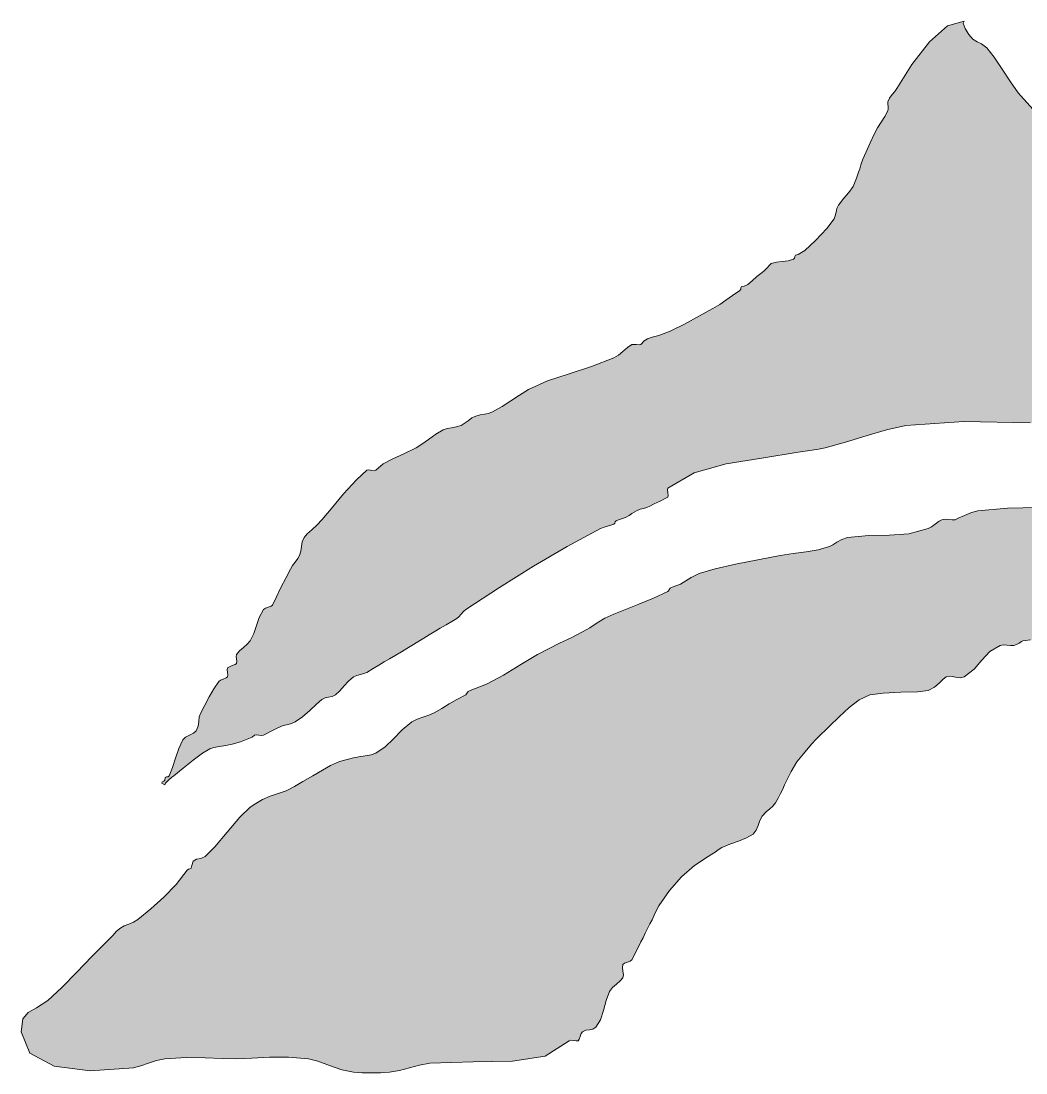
# Model space of a CAD drawing. Header units: inches. Extents: x -600 to 863, y -502 to 873.
# Drawn here: x 445.68 to 469.37, y 278.77 to 303.57 of the extents above; entities that cross this region are included whole.
import ezdxf

# ---------------------------------------------------------------- set-up
doc = ezdxf.new("R2010")
doc.units = ezdxf.units.IN
doc.header["$MEASUREMENT"] = 0
doc.layers.add('Layer 1', color=7, linetype='Continuous')

msp = doc.modelspace()

# ---------------------------------------------------------------- hatches: boundary and pattern name
at = {"layer": 'Layer 1', "true_color": 0xffffff}
for points in [[(449.068, 285.672), (449.076, 285.736), (449.107, 285.752), (449.146, 285.755), (449.175, 285.777), (449.249, 285.971), (449.32, 286.19), (449.398, 286.416), (449.492, 286.624), (449.556, 286.684), (449.65, 286.732), (449.746, 286.78), (449.81, 286.836), (449.853, 286.945), (449.869, 287.057), (449.882, 287.162), (449.916, 287.26), (450.017, 287.441), (450.119, 287.633), (450.227, 287.822), (450.34, 288.001), (450.381, 288.028), (450.449, 288.056), (450.515, 288.081), (450.551, 288.106), (450.557, 288.156), (450.548, 288.215), (450.541, 288.272), (450.551, 288.318), (450.593, 288.347), (450.661, 288.373), (450.727, 288.398), (450.763, 288.425), (450.77, 288.474), (450.761, 288.531), (450.753, 288.589), (450.763, 288.636), (450.833, 288.719), (450.922, 288.798), (451.01, 288.875), (451.08, 288.954), (451.168, 289.13), (451.23, 289.317), (451.297, 289.51), (451.398, 289.695), (451.44, 289.723), (451.509, 289.75), (451.575, 289.776), (451.61, 289.801), (451.7, 289.993), (451.807, 290.211), (451.921, 290.435), (452.033, 290.647), (452.083, 290.729), (452.145, 290.814), (452.203, 290.897), (452.245, 290.966), (452.277, 291.071), (452.291, 291.181), (452.309, 291.288), (452.352, 291.389), (452.428, 291.476), (452.536, 291.576), (452.658, 291.688), (452.774, 291.812), (452.989, 292.071), (453.284, 292.418), (453.59, 292.753), (453.833, 292.978), (453.878, 292.984), (453.942, 292.975), (454.006, 292.967), (454.045, 292.978), (454.218, 293.127), (454.443, 293.25), (454.708, 293.368), (454.998, 293.507), (455.129, 293.59), (455.288, 293.703), (455.461, 293.825), (455.634, 293.93), (455.728, 293.964), (455.828, 293.981), (455.938, 294), (456.057, 294.036), (456.128, 294.079), (456.22, 294.146), (456.311, 294.211), (456.375, 294.248), (456.501, 294.283), (456.604, 294.3), (456.697, 294.316), (456.798, 294.354), (457.02, 294.477), (457.224, 294.612), (457.428, 294.751), (457.646, 294.883), (458.093, 295.083), (458.598, 295.253), (459.129, 295.423), (459.657, 295.624), (459.762, 295.689), (459.866, 295.778), (459.973, 295.869), (460.08, 295.941), (460.126, 295.945), (460.191, 295.938), (460.254, 295.931), (460.292, 295.941), (460.37, 296.026), (460.448, 296.076), (460.555, 296.113), (460.716, 296.153), (460.982, 296.255), (461.319, 296.424), (461.673, 296.616), (461.986, 296.789), (462.15, 296.886), (462.298, 296.985), (462.448, 297.093), (462.621, 297.213), (462.646, 297.245), (462.65, 297.277), (462.667, 297.305), (462.728, 297.318), (462.812, 297.355), (462.914, 297.44), (463.028, 297.543), (463.151, 297.636), (463.205, 297.683), (463.267, 297.75), (463.323, 297.813), (463.362, 297.848), (463.486, 297.879), (463.625, 297.896), (463.765, 297.914), (463.893, 297.954), (463.914, 297.979), (463.921, 298.014), (463.939, 298.044), (463.998, 298.06), (464.154, 298.16), (464.41, 298.395), (464.672, 298.673), (464.845, 298.906), (464.871, 298.977), (464.892, 299.06), (464.915, 299.146), (464.951, 299.225), (465.076, 299.39), (465.195, 299.521), (465.299, 299.663), (465.375, 299.859), (465.396, 299.93), (465.424, 300.002), (465.452, 300.083), (465.48, 300.177), (465.526, 300.31), (465.603, 300.485), (465.697, 300.692), (465.798, 300.918), (465.868, 301.05), (465.957, 301.185), (466.046, 301.318), (466.115, 301.447), (466.124, 301.496), (466.119, 301.552), (466.112, 301.608), (466.115, 301.659), (466.155, 301.751), (466.214, 301.833), (466.276, 301.907), (466.327, 301.978), (466.681, 302.543), (467.096, 303.074), (467.523, 303.455), (467.916, 303.565), (467.89, 303.516), (467.94, 303.391), (468.005, 303.273), (468.021, 303.248), (468.117, 303.136), (468.216, 303.078), (468.324, 303.025), (468.445, 302.93), (468.616, 302.716), (468.807, 302.433), (469.001, 302.133), (469.187, 301.871), (469.533, 301.489), (469.979, 301.046), (470.398, 300.619), (470.668, 300.283), (470.673, 300.237), (470.664, 300.173), (470.657, 300.11), (470.668, 300.071), (470.825, 299.816), (470.935, 299.428), (471.044, 298.99), (471.198, 298.589), (471.381, 298.312), (471.615, 298.055), (471.881, 297.852), (472.15, 297.742), (472.371, 297.731), (472.626, 297.77), (472.907, 297.848), (473.21, 297.954), (473.229, 297.977), (473.237, 298.011), (473.259, 298.043), (473.315, 298.06), (473.485, 298.102), (473.656, 298.187), (473.842, 298.288), (474.057, 298.377), (474.343, 298.447), (474.621, 298.491), (474.908, 298.531), (475.222, 298.589), (475.6, 298.669), (476.101, 298.764), (476.638, 298.85), (477.127, 298.906), (477.606, 298.92), (478.068, 298.904), (478.51, 298.89), (478.928, 298.906), (479.241, 298.959), (479.56, 299.041), (479.879, 299.135), (480.197, 299.225), (480.498, 299.303), (480.791, 299.381), (481.078, 299.461), (481.362, 299.542), (481.779, 299.662), (482.205, 299.776), (482.66, 299.88), (483.162, 299.966), (483.322, 299.992), (483.498, 300.027), (483.665, 300.057), (483.798, 300.071), (484.15, 300.053), (484.499, 300.002), (484.841, 299.961), (485.174, 299.966), (485.388, 300.016), (485.594, 300.097), (485.802, 300.191), (486.021, 300.283), (486.152, 300.317), (486.285, 300.337), (486.418, 300.355), (486.551, 300.389), (486.618, 300.429), (486.715, 300.499), (486.81, 300.566), (486.868, 300.601), (486.995, 300.61), (487.15, 300.604), (487.324, 300.595), (487.504, 300.601), (487.884, 300.657), (488.402, 300.733), (488.975, 300.77), (489.516, 300.707), (489.6, 300.659), (489.669, 300.589), (489.74, 300.524), (489.833, 300.495), (489.908, 300.509), (490.013, 300.542), (490.133, 300.578), (490.257, 300.601), (490.749, 300.652), (491.332, 300.7), (491.934, 300.698), (492.48, 300.601), (492.691, 300.512), (492.912, 300.368), (492.97, 300.208), (492.691, 300.071), (492.428, 300.059), (492.135, 300.095), (491.803, 300.119), (491.421, 300.071), (491.224, 300), (491.053, 299.902), (490.882, 299.783), (490.68, 299.647), (490.578, 299.588), (490.479, 299.537), (490.374, 299.488), (490.257, 299.436), (490.188, 299.394), (490.094, 299.325), (490, 299.26), (489.938, 299.225), (489.317, 299.123), (488.699, 299.121), (488.118, 299.144), (487.609, 299.118), (487.149, 298.974), (486.653, 298.725), (486.105, 298.435), (485.492, 298.165), (485.134, 298.06), (484.764, 297.984), (484.389, 297.921), (484.01, 297.848), (483.822, 297.799), (483.631, 297.74), (483.444, 297.684), (483.269, 297.636), (482.847, 297.541), (482.463, 297.453), (482.085, 297.351), (481.68, 297.213), (481.536, 297.159), (481.408, 297.114), (481.257, 297.065), (481.045, 297.001), (480.709, 296.93), (480.174, 296.851), (479.598, 296.793), (479.139, 296.789), (478.791, 296.866), (478.471, 296.994), (478.166, 297.127), (477.868, 297.213), (477.276, 297.269), (476.667, 297.255), (476.102, 297.167), (475.645, 297.001), (475.595, 296.958), (475.548, 296.9), (475.496, 296.84), (475.434, 296.789), (475.314, 296.72), (475.185, 296.643), (475.047, 296.56), (474.903, 296.472), (474.783, 296.398), (474.658, 296.324), (474.523, 296.244), (474.374, 296.153), (474.326, 296.13), (474.266, 296.105), (474.207, 296.078), (474.162, 296.048), (473.837, 295.608), (473.62, 295.163), (473.383, 294.79), (472.998, 294.565), (472.91, 294.531), (472.831, 294.481), (472.729, 294.421), (472.574, 294.354), (472.502, 294.327), (472.431, 294.302), (472.352, 294.276), (472.257, 294.248), (470.991, 294.085), (469.465, 294.094), (467.905, 294.127), (466.539, 294.036), (466.08, 293.932), (465.6, 293.788), (465.112, 293.637), (464.633, 293.507), (464.482, 293.478), (464.326, 293.453), (464.164, 293.43), (463.998, 293.4), (463.143, 293.261), (462.305, 293.125), (461.546, 292.916), (460.928, 292.554), (460.917, 292.513), (460.927, 292.449), (460.937, 292.385), (460.928, 292.342), (460.867, 292.311), (460.743, 292.252), (460.605, 292.186), (460.504, 292.13), (460.431, 292.096), (460.355, 292.077), (460.274, 292.059), (460.187, 292.024), (460.082, 291.961), (460.014, 291.91), (459.927, 291.863), (459.763, 291.812), (459.708, 291.788), (459.689, 291.759), (459.681, 291.729), (459.657, 291.707), (459.586, 291.682), (459.507, 291.66), (459.423, 291.635), (459.339, 291.601), (458.556, 291.18), (457.758, 290.714), (456.957, 290.216), (456.163, 289.695), (456.11, 289.648), (456.055, 289.587), (456.001, 289.526), (455.951, 289.483), (455.834, 289.412), (455.703, 289.335), (455.564, 289.252), (455.422, 289.166), (455.305, 289.095), (455.174, 289.018), (455.035, 288.935), (454.893, 288.848), (454.773, 288.774), (454.648, 288.698), (454.514, 288.618), (454.363, 288.53), (454.241, 288.458), (454.117, 288.383), (453.984, 288.302), (453.833, 288.213), (453.763, 288.185), (453.681, 288.165), (453.596, 288.143), (453.516, 288.106), (453.398, 288.01), (453.295, 287.893), (453.197, 287.777), (453.092, 287.684), (453.012, 287.646), (452.929, 287.631), (452.849, 287.614), (452.774, 287.577), (452.647, 287.467), (452.49, 287.318), (452.316, 287.167), (452.14, 287.048), (452.057, 287.012), (451.978, 286.987), (451.899, 286.967), (451.821, 286.942), (451.703, 286.891), (451.579, 286.827), (451.471, 286.769), (451.398, 286.73), (451.353, 286.727), (451.287, 286.734), (451.225, 286.741), (451.187, 286.73), (451.126, 286.688), (451.01, 286.636), (450.851, 286.577), (450.657, 286.519), (450.509, 286.486), (450.36, 286.464), (450.229, 286.442), (450.128, 286.412), (449.956, 286.307), (449.738, 286.142), (449.503, 285.953), (449.28, 285.777), (449.239, 285.742), (449.16, 285.673), (449.088, 285.603), (449.068, 285.565), (449, 285.604), (449.009, 285.631), (449.047, 285.651)], [(470.986, 292.13), (470.99, 292.146), (471.011, 292.182), (471.045, 292.218), (471.092, 292.236), (471.62, 292.261), (472.417, 292.282), (473.16, 292.28), (473.527, 292.236), (473.568, 292.096), (473.553, 291.856), (473.498, 291.568), (473.422, 291.283), (473.404, 291.203), (473.382, 291.085), (473.354, 290.959), (473.315, 290.859), (473.266, 290.807), (473.204, 290.771), (473.146, 290.728), (473.104, 290.647), (473.062, 290.313), (473.075, 290.017), (473.076, 289.744), (472.998, 289.483), (472.978, 289.462), (472.949, 289.444), (472.919, 289.42), (472.892, 289.377), (472.812, 289.197), (472.736, 289.022), (472.656, 288.84), (472.574, 288.636), (472.483, 288.373), (472.41, 288.27), (472.234, 288.27), (471.833, 288.318), (471.63, 288.323), (471.424, 288.313), (471.236, 288.306), (471.092, 288.318), (470.65, 288.5), (470.316, 288.74), (470.079, 288.955), (469.928, 289.06), (469.896, 289.038), (469.711, 289.008), (469.475, 288.979), (469.292, 288.954), (469.262, 288.938), (469.211, 288.903), (469.147, 288.868), (469.08, 288.848), (469.004, 288.848), (468.919, 288.855), (468.836, 288.859), (468.763, 288.848), (468.519, 288.702), (468.329, 288.504), (468.146, 288.292), (467.916, 288.106), (467.82, 288.088), (467.705, 288.104), (467.59, 288.121), (467.492, 288.106), (467.419, 288.05), (467.33, 287.963), (467.215, 287.867), (467.068, 287.789), (466.816, 287.756), (466.42, 287.743), (466.004, 287.727), (465.692, 287.684), (465.438, 287.564), (465.199, 287.385), (464.969, 287.169), (464.739, 286.942), (464.635, 286.844), (464.532, 286.747), (464.428, 286.643), (464.315, 286.519), (464.124, 286.296), (463.971, 286.102), (463.831, 285.878), (463.681, 285.565), (463.635, 285.461), (463.586, 285.356), (463.531, 285.251), (463.469, 285.142), (463.404, 285.063), (463.33, 285), (463.245, 284.929), (463.151, 284.824), (463.099, 284.725), (463.059, 284.607), (463.012, 284.493), (462.939, 284.4), (462.783, 284.31), (462.59, 284.235), (462.386, 284.164), (462.198, 284.083), (462.114, 284.032), (462.041, 283.979), (461.967, 283.925), (461.881, 283.871), (461.559, 283.663), (461.248, 283.395), (460.963, 283.073), (460.716, 282.707), (460.662, 282.605), (460.607, 282.492), (460.555, 282.381), (460.504, 282.283), (460.449, 282.179), (460.396, 282.066), (460.342, 281.957), (460.292, 281.859), (460.233, 281.747), (460.182, 281.642), (460.133, 281.539), (460.08, 281.437), (460.039, 281.405), (459.973, 281.381), (459.906, 281.357), (459.869, 281.33), (459.857, 281.256), (459.87, 281.171), (459.882, 281.086), (459.869, 281.013), (459.807, 280.941), (459.715, 280.866), (459.62, 280.785), (459.551, 280.695), (459.471, 280.478), (459.41, 280.245), (459.341, 280.025), (459.233, 279.848), (459.163, 279.805), (459.082, 279.79), (458.997, 279.779), (458.916, 279.742), (458.886, 279.698), (458.862, 279.633), (458.839, 279.569), (458.81, 279.53), (458.765, 279.525), (458.699, 279.534), (458.637, 279.541), (458.598, 279.53), (458.039, 279.168), (457.266, 279.048), (456.338, 279.037), (455.315, 279.001), (455.072, 278.959), (454.835, 278.895), (454.6, 278.83), (454.363, 278.789), (454.151, 278.775), (453.937, 278.771), (453.723, 278.775), (453.516, 278.789), (453.246, 278.847), (452.953, 278.946), (452.676, 279.047), (452.457, 279.106), (451.988, 279.146), (451.537, 279.142), (451.122, 279.119), (450.763, 279.106), (450.419, 279.115), (450.023, 279.13), (449.574, 279.134), (449.068, 279.106), (448.871, 279.068), (448.686, 279.006), (448.506, 278.94), (448.328, 278.896), (447.309, 278.82), (446.464, 278.931), (445.89, 279.235), (445.681, 279.742), (445.725, 280.049), (445.846, 280.197), (446.044, 280.304), (446.316, 280.483), (446.646, 280.786), (446.995, 281.145), (447.35, 281.518), (447.692, 281.859), (447.771, 281.939), (447.849, 282.021), (447.926, 282.103), (448.01, 282.178), (448.11, 282.237), (448.223, 282.282), (448.335, 282.328), (448.434, 282.389), (448.738, 282.643), (449.046, 282.914), (449.34, 283.215), (449.598, 283.554), (449.63, 283.578), (449.663, 283.583), (449.69, 283.6), (449.704, 283.66), (449.74, 283.766), (449.82, 283.808), (449.921, 283.828), (450.021, 283.871), (450.248, 284.101), (450.542, 284.449), (450.84, 284.8), (451.08, 285.036), (451.213, 285.125), (451.376, 285.217), (451.55, 285.298), (451.716, 285.354), (451.932, 285.425), (452.126, 285.521), (452.326, 285.639), (452.562, 285.777), (452.786, 285.91), (452.972, 286.017), (453.191, 286.109), (453.516, 286.201), (453.646, 286.225), (453.791, 286.244), (453.931, 286.27), (454.045, 286.307), (454.264, 286.455), (454.463, 286.65), (454.666, 286.859), (454.893, 287.048), (455.017, 287.111), (455.153, 287.158), (455.292, 287.203), (455.422, 287.26), (455.602, 287.365), (455.771, 287.471), (455.951, 287.576), (456.163, 287.684), (456.184, 287.705), (456.196, 287.734), (456.219, 287.766), (456.269, 287.789), (456.65, 287.932), (457.055, 288.149), (457.463, 288.398), (457.857, 288.636), (458.111, 288.772), (458.375, 288.902), (458.645, 289.031), (458.916, 289.166), (459.088, 289.266), (459.258, 289.378), (459.441, 289.489), (459.657, 289.589), (459.927, 289.692), (460.246, 289.819), (460.588, 289.963), (460.928, 290.118), (460.949, 290.141), (460.961, 290.17), (460.982, 290.201), (461.033, 290.225), (461.227, 290.292), (461.353, 290.368), (461.479, 290.452), (461.669, 290.542), (462.04, 290.653), (462.52, 290.762), (463.05, 290.865), (463.574, 290.966), (463.881, 291.014), (464.185, 291.052), (464.475, 291.1), (464.739, 291.178), (464.814, 291.22), (464.914, 291.284), (465.031, 291.348), (465.163, 291.389), (465.664, 291.436), (466.144, 291.444), (466.61, 291.479), (467.068, 291.601), (467.139, 291.643), (467.232, 291.71), (467.323, 291.775), (467.387, 291.812), (467.463, 291.821), (467.545, 291.813), (467.627, 291.805), (467.704, 291.812), (467.771, 291.845), (467.917, 291.912), (468.089, 291.982), (468.233, 292.024), (468.936, 292.084), (469.658, 292.097), (470.357, 292.101)]]:
    msp.add_hatch(color=7, dxfattribs=at).paths.add_polyline_path(points)

# ---------------------------------------------------------------- linework, layer by layer
at = {"layer": 'Layer 1', "lineweight": 0}
for points in [[(449.068, 285.672), (449.076, 285.736), (449.107, 285.752), (449.146, 285.755), (449.175, 285.777), (449.249, 285.971), (449.32, 286.19), (449.398, 286.416), (449.492, 286.624), (449.556, 286.684), (449.65, 286.732), (449.746, 286.78), (449.81, 286.836), (449.853, 286.945), (449.869, 287.057), (449.882, 287.162), (449.916, 287.26), (450.017, 287.441), (450.119, 287.633), (450.227, 287.822), (450.34, 288.001), (450.381, 288.028), (450.449, 288.056), (450.515, 288.081), (450.551, 288.106), (450.557, 288.156), (450.548, 288.215), (450.541, 288.272), (450.551, 288.318), (450.593, 288.347), (450.661, 288.373), (450.727, 288.398), (450.763, 288.425), (450.77, 288.474), (450.761, 288.531), (450.753, 288.589), (450.763, 288.636), (450.833, 288.719), (450.922, 288.798), (451.01, 288.875), (451.08, 288.954), (451.168, 289.13), (451.23, 289.317), (451.297, 289.51), (451.398, 289.695), (451.44, 289.723), (451.509, 289.75), (451.575, 289.776), (451.61, 289.801), (451.7, 289.993), (451.807, 290.211), (451.921, 290.435), (452.033, 290.647), (452.083, 290.729), (452.145, 290.814), (452.203, 290.897), (452.245, 290.966), (452.277, 291.071), (452.291, 291.181), (452.309, 291.288), (452.352, 291.389), (452.428, 291.476), (452.536, 291.576), (452.658, 291.688), (452.774, 291.812), (452.989, 292.071), (453.284, 292.418), (453.59, 292.753), (453.833, 292.978), (453.878, 292.984), (453.942, 292.975), (454.006, 292.967), (454.045, 292.978), (454.218, 293.127), (454.443, 293.25), (454.708, 293.368), (454.998, 293.507), (455.129, 293.59), (455.288, 293.703), (455.461, 293.825), (455.634, 293.93), (455.728, 293.964), (455.828, 293.981), (455.938, 294), (456.057, 294.036), (456.128, 294.079), (456.22, 294.146), (456.311, 294.211), (456.375, 294.248), (456.501, 294.283), (456.604, 294.3), (456.697, 294.316), (456.798, 294.354), (457.02, 294.477), (457.224, 294.612), (457.428, 294.751), (457.646, 294.883), (458.093, 295.083), (458.598, 295.253), (459.129, 295.423), (459.657, 295.624), (459.762, 295.689), (459.866, 295.778), (459.973, 295.869), (460.08, 295.941), (460.126, 295.945), (460.191, 295.938), (460.254, 295.931), (460.292, 295.941), (460.37, 296.026), (460.448, 296.076), (460.555, 296.113), (460.716, 296.153), (460.982, 296.255), (461.319, 296.424), (461.673, 296.616), (461.986, 296.789), (462.15, 296.886), (462.298, 296.985), (462.448, 297.093), (462.621, 297.213), (462.646, 297.245), (462.65, 297.277), (462.667, 297.305), (462.728, 297.318), (462.812, 297.355), (462.914, 297.44), (463.028, 297.543), (463.151, 297.636), (463.205, 297.683), (463.267, 297.75), (463.323, 297.813), (463.362, 297.848), (463.486, 297.879), (463.625, 297.896), (463.765, 297.914), (463.893, 297.954), (463.914, 297.979), (463.921, 298.014), (463.939, 298.044), (463.998, 298.06), (464.154, 298.16), (464.41, 298.395), (464.672, 298.673), (464.845, 298.906), (464.871, 298.977), (464.892, 299.06), (464.915, 299.146), (464.951, 299.225), (465.076, 299.39), (465.195, 299.521), (465.299, 299.663), (465.375, 299.859), (465.396, 299.93), (465.424, 300.002), (465.452, 300.083), (465.48, 300.177), (465.526, 300.31), (465.603, 300.485), (465.697, 300.692), (465.798, 300.918), (465.868, 301.05), (465.957, 301.185), (466.046, 301.318), (466.115, 301.447), (466.124, 301.496), (466.119, 301.552), (466.112, 301.608), (466.115, 301.659), (466.155, 301.751), (466.214, 301.833), (466.276, 301.907), (466.327, 301.978), (466.681, 302.543), (467.096, 303.074), (467.523, 303.455), (467.916, 303.565), (467.89, 303.516), (467.94, 303.391), (468.005, 303.273), (468.021, 303.248), (468.117, 303.136), (468.216, 303.078), (468.324, 303.025), (468.445, 302.93), (468.616, 302.716), (468.807, 302.433), (469.001, 302.133), (469.187, 301.871), (469.533, 301.489)], [(469.465, 294.094), (467.905, 294.127), (466.539, 294.036), (466.08, 293.932), (465.6, 293.788), (465.112, 293.637), (464.633, 293.507), (464.482, 293.478), (464.326, 293.453), (464.164, 293.43), (463.998, 293.4), (463.143, 293.261), (462.305, 293.125), (461.546, 292.916), (460.928, 292.554), (460.917, 292.513), (460.927, 292.449), (460.937, 292.385), (460.928, 292.342), (460.867, 292.311), (460.743, 292.252), (460.605, 292.186), (460.504, 292.13), (460.431, 292.096), (460.355, 292.077), (460.274, 292.059), (460.187, 292.024), (460.082, 291.961), (460.014, 291.91), (459.927, 291.863), (459.763, 291.812), (459.708, 291.788), (459.689, 291.759), (459.681, 291.729), (459.657, 291.707), (459.586, 291.682), (459.507, 291.66), (459.423, 291.635), (459.339, 291.601), (458.556, 291.18), (457.758, 290.714), (456.957, 290.216), (456.163, 289.695), (456.11, 289.648), (456.055, 289.587), (456.001, 289.526), (455.951, 289.483), (455.834, 289.412), (455.703, 289.335), (455.564, 289.252), (455.422, 289.166), (455.305, 289.095), (455.174, 289.018), (455.035, 288.935), (454.893, 288.848), (454.773, 288.774), (454.648, 288.698), (454.514, 288.618), (454.363, 288.53), (454.241, 288.458), (454.117, 288.383), (453.984, 288.302), (453.833, 288.213), (453.763, 288.185), (453.681, 288.165), (453.596, 288.143), (453.516, 288.106), (453.398, 288.01), (453.295, 287.893), (453.197, 287.777), (453.092, 287.684), (453.012, 287.646), (452.929, 287.631), (452.849, 287.614), (452.774, 287.577), (452.647, 287.467), (452.49, 287.318), (452.316, 287.167), (452.14, 287.048), (452.057, 287.012), (451.978, 286.987), (451.899, 286.967), (451.821, 286.942), (451.703, 286.891), (451.579, 286.827), (451.471, 286.769), (451.398, 286.73), (451.353, 286.727), (451.287, 286.734), (451.225, 286.741), (451.187, 286.73), (451.126, 286.688), (451.01, 286.636), (450.851, 286.577), (450.657, 286.519), (450.509, 286.486), (450.36, 286.464), (450.229, 286.442), (450.128, 286.412), (449.956, 286.307), (449.738, 286.142), (449.503, 285.953), (449.28, 285.777), (449.239, 285.742), (449.16, 285.673), (449.088, 285.603), (449.068, 285.565), (449, 285.604), (449.009, 285.631), (449.047, 285.651), (449.068, 285.672), (449.068, 285.672)], [(469.475, 288.979), (469.292, 288.954), (469.262, 288.938), (469.211, 288.903), (469.147, 288.868), (469.08, 288.848), (469.004, 288.848), (468.919, 288.855), (468.836, 288.859), (468.763, 288.848), (468.519, 288.702), (468.329, 288.504), (468.146, 288.292), (467.916, 288.106), (467.82, 288.088), (467.705, 288.104), (467.59, 288.121), (467.492, 288.106), (467.419, 288.05), (467.33, 287.963), (467.215, 287.867), (467.068, 287.789), (466.816, 287.756), (466.42, 287.743), (466.004, 287.727), (465.692, 287.684), (465.438, 287.564), (465.199, 287.385), (464.969, 287.169), (464.739, 286.942), (464.635, 286.844), (464.532, 286.747), (464.428, 286.643), (464.315, 286.519), (464.124, 286.296), (463.971, 286.102), (463.831, 285.878), (463.681, 285.565), (463.635, 285.461), (463.586, 285.356), (463.531, 285.251), (463.469, 285.142), (463.404, 285.063), (463.33, 285), (463.245, 284.929), (463.151, 284.824), (463.099, 284.725), (463.059, 284.607), (463.012, 284.493), (462.939, 284.4), (462.783, 284.31), (462.59, 284.235), (462.386, 284.164), (462.198, 284.083), (462.114, 284.032), (462.041, 283.979), (461.967, 283.925), (461.881, 283.871), (461.559, 283.663), (461.248, 283.395), (460.963, 283.073), (460.716, 282.707), (460.662, 282.605), (460.607, 282.492), (460.555, 282.381), (460.504, 282.283), (460.449, 282.179), (460.396, 282.066), (460.342, 281.957), (460.292, 281.859), (460.233, 281.747), (460.182, 281.642), (460.133, 281.539), (460.08, 281.437), (460.039, 281.405), (459.973, 281.381), (459.906, 281.357), (459.869, 281.33), (459.857, 281.256), (459.87, 281.171), (459.882, 281.086), (459.869, 281.013), (459.807, 280.941), (459.715, 280.866), (459.62, 280.785), (459.551, 280.695), (459.471, 280.478), (459.41, 280.245), (459.341, 280.025), (459.233, 279.848), (459.163, 279.805), (459.082, 279.79), (458.997, 279.779), (458.916, 279.742), (458.886, 279.698), (458.862, 279.633), (458.839, 279.569), (458.81, 279.53), (458.765, 279.525), (458.699, 279.534), (458.637, 279.541), (458.598, 279.53), (458.039, 279.168), (457.266, 279.048), (456.338, 279.037), (455.315, 279.001), (455.072, 278.959), (454.835, 278.895), (454.6, 278.83), (454.363, 278.789), (454.151, 278.775), (453.937, 278.771), (453.723, 278.775), (453.516, 278.789), (453.246, 278.847), (452.953, 278.946), (452.676, 279.047), (452.457, 279.106), (451.988, 279.146), (451.537, 279.142), (451.122, 279.119), (450.763, 279.106), (450.419, 279.115), (450.023, 279.13), (449.574, 279.134), (449.068, 279.106), (448.871, 279.068), (448.686, 279.006), (448.506, 278.94), (448.328, 278.896), (447.309, 278.82), (446.464, 278.931), (445.89, 279.235), (445.681, 279.742), (445.725, 280.049), (445.846, 280.197), (446.044, 280.304), (446.316, 280.483), (446.646, 280.786), (446.995, 281.145), (447.35, 281.518), (447.692, 281.859), (447.771, 281.939), (447.849, 282.021), (447.926, 282.103), (448.01, 282.178), (448.11, 282.237), (448.223, 282.282), (448.335, 282.328), (448.434, 282.389), (448.738, 282.643), (449.046, 282.914), (449.34, 283.215), (449.598, 283.554), (449.63, 283.578), (449.663, 283.583), (449.69, 283.6), (449.704, 283.66), (449.74, 283.766), (449.82, 283.808), (449.921, 283.828), (450.021, 283.871), (450.248, 284.101), (450.542, 284.449), (450.84, 284.8), (451.08, 285.036), (451.213, 285.125), (451.376, 285.217), (451.55, 285.298), (451.716, 285.354), (451.932, 285.425), (452.126, 285.521), (452.326, 285.639), (452.562, 285.777), (452.786, 285.91), (452.972, 286.017), (453.191, 286.109), (453.516, 286.201), (453.646, 286.225), (453.791, 286.244), (453.931, 286.27), (454.045, 286.307), (454.264, 286.455), (454.463, 286.65), (454.666, 286.859), (454.893, 287.048), (455.017, 287.111), (455.153, 287.158), (455.292, 287.203), (455.422, 287.26), (455.602, 287.365), (455.771, 287.471), (455.951, 287.576), (456.163, 287.684), (456.184, 287.705), (456.196, 287.734), (456.219, 287.766), (456.269, 287.789), (456.65, 287.932), (457.055, 288.149), (457.463, 288.398), (457.857, 288.636), (458.111, 288.772), (458.375, 288.902), (458.645, 289.031), (458.916, 289.166), (459.088, 289.266), (459.258, 289.378), (459.441, 289.489), (459.657, 289.589), (459.927, 289.692), (460.246, 289.819), (460.588, 289.963), (460.928, 290.118), (460.949, 290.141), (460.961, 290.17), (460.982, 290.201), (461.033, 290.225), (461.227, 290.292), (461.353, 290.368), (461.479, 290.452), (461.669, 290.542), (462.04, 290.653), (462.52, 290.762), (463.05, 290.865), (463.574, 290.966), (463.881, 291.014), (464.185, 291.052), (464.475, 291.1), (464.739, 291.178), (464.814, 291.22), (464.914, 291.284), (465.031, 291.348), (465.163, 291.389), (465.664, 291.436), (466.144, 291.444), (466.61, 291.479), (467.068, 291.601), (467.139, 291.643), (467.232, 291.71), (467.323, 291.775), (467.387, 291.812), (467.463, 291.821), (467.545, 291.813), (467.627, 291.805), (467.704, 291.812), (467.771, 291.845), (467.917, 291.912), (468.089, 291.982), (468.233, 292.024), (468.936, 292.084), (469.658, 292.097)]]:
    msp.add_lwpolyline(points, dxfattribs=at)

doc.saveas('drawing.dxf')
